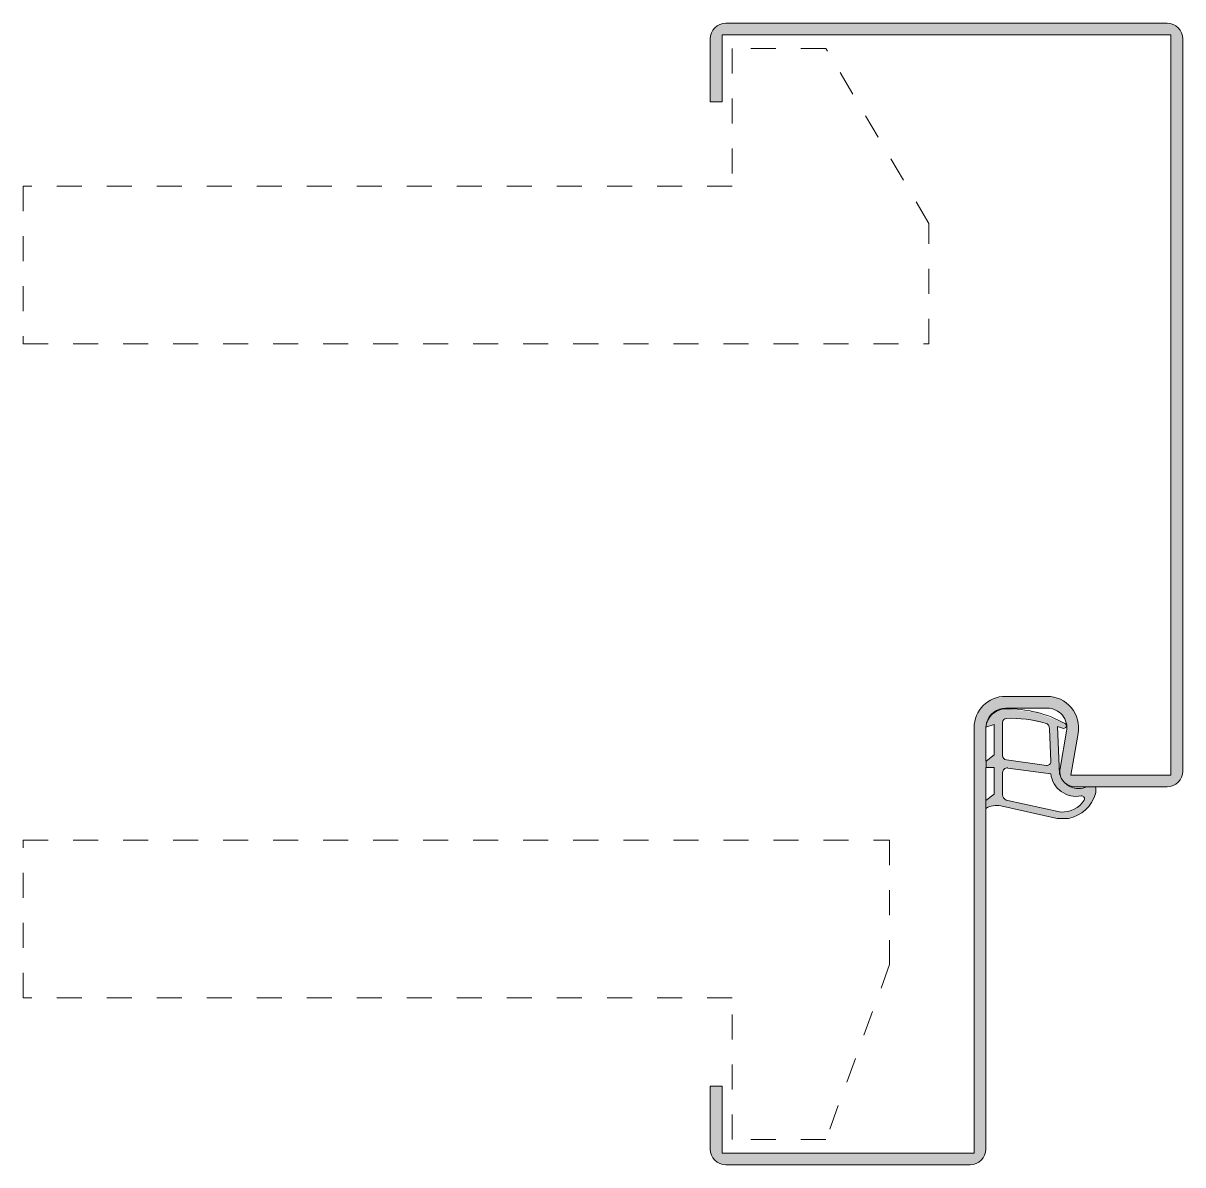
# Model space of a CAD drawing. Header units: metres. Extents: x -87 to 60, y -73 to 73.
import ezdxf

# ---------------------------------------------------------------- set-up
doc = ezdxf.new("R2010")
doc.units = ezdxf.units.M
doc.linetypes.add('Dash', pattern=[6.35, 3.175, -3.175])
doc.layers.add('A-DETL-GENF', color=92, linetype='Continuous', lineweight=18)
doc.layers.add('A-DETL-GENF-HDLN', color=1, linetype='Dash', lineweight=18)

# ---------------------------------------------------------------- blocks, each defined once
blk = doc.blocks.new('32 stalen kozijn kierdichting - 60x125 sp 25x48-2401523-00_0 Basismaterialen')
at = {"layer": 'A-DETL-GENF', "lineweight": 13}
blk.add_hatch(color=256, dxfattribs=at).paths.add_polyline_path([(33, -72.5), (33.52, -72.43), (34, -72.23), (34.41, -71.91), (34.73, -71.5), (34.93, -71.02), (35, -70.5), (35.03, -16.82), (35.13, -16.26), (35.4, -15.68), (35.8, -15.19), (36.3, -14.82), (36.88, -14.59), (37.53, -14.5), (42.79, -14.5), (43.41, -14.58), (43.98, -14.8), (44.49, -15.17), (44.89, -15.64), (45.18, -16.35), (45.27, -16.88), (45.25, -17.43), (44.41, -22.15), (44.43, -22.85), (44.49, -23.14), (44.7, -23.59), (45.02, -23.97), (45.57, -24.31), (46.02, -24.45), (46.38, -24.5), (58, -24.5), (58.52, -24.43), (59, -24.23), (59.41, -23.91), (59.73, -23.5), (59.93, -23.02), (60, -22.5), (60, 70.5), (59.93, 71.02), (59.73, 71.5), (59.41, 71.91), (59, 72.23), (58.52, 72.43), (58, 72.5), (2, 72.5), (1.48, 72.43), (1, 72.23), (0.59, 71.91), (0.27, 71.5), (0.07, 71.02), (0, 70.5), (0, 62.5), (1.5, 62.5), (1.5, 71), (58.5, 71), (58.5, -23), (45.79, -23), (46.72, -17.71), (46.77, -16.71), (46.57, -15.73), (46.14, -14.83), (45.5, -14.07), (44.69, -13.49), (43.76, -13.12), (42.77, -13), (37.49, -13), (36.3, -13.2), (35.4, -13.61), (34.67, -14.17), (34.04, -15), (33.64, -15.96), (33.5, -17), (33.5, -71), (1.5, -71), (1.5, -62.5), (0, -62.5), (0, -70.5), (0.07, -71.02), (0.27, -71.5), (0.59, -71.91), (1, -72.23), (1.48, -72.43), (2, -72.5)])
h = blk.add_hatch(color=256, dxfattribs=at)
h.paths.add_polyline_path([(44.03, -28.5), (45.48, -28.5), (46.41, -28.2), (47.25, -27.72), (47.97, -27.06), (48.54, -26.26), (48.93, -25.37), (48.96, -24.93), (48.89, -24.5), (47.83, -24.5), (47.24, -24.68), (46.62, -24.72), (46.02, -24.6), (45.46, -24.35), (44.97, -23.96), (44.6, -23.47), (44.35, -22.9), (44.07, -16.81), (44.85, -17.07), (45.14, -16.95), (45.21, -16.8), (45.21, -16.72), (45.05, -16.46), (41.39, -15.03), (37.5, -14.59), (36.88, -14.67), (36.3, -14.9), (35.8, -15.27), (35.4, -15.75), (35.13, -16.31), (35.01, -16.92), (36.07, -16.57), (36.07, -20.44), (35.04, -21.23), (35.04, -22.03), (36.07, -22.05), (36.07, -25.42), (35, -26.23), (35, -27.23), (35.6, -26.96), (36.25, -26.85), (36.91, -26.91)])
h.paths.add_polyline_path([(44.56, -27.69), (37.43, -26.09), (37.2, -25.82), (37.12, -25.48), (37.14, -22.53), (37.27, -22.28), (37.49, -22.13), (37.77, -22.1), (43.24, -22.85), (43.42, -23.59), (43.76, -24.27), (44.25, -24.85), (44.87, -25.3), (45.57, -25.59), (46.33, -25.71), (47.27, -25.65), (47.42, -25.75), (47.51, -25.91), (47.5, -26.1), (47.46, -26.18), (46.91, -26.83), (46.21, -27.32), (45.41, -27.61)])
h.paths.add_polyline_path([(42.69, -21.77), (37.47, -21.04), (37.26, -20.88), (37.14, -20.65), (37.12, -20.52), (37.14, -16.18), (37.27, -15.96), (37.49, -15.83), (37.62, -15.81), (40.1, -15.91), (42.71, -16.49), (42.98, -16.75), (43.09, -17.11), (43.24, -21.38), (43.13, -21.6), (42.93, -21.74), (42.81, -21.77)])
at = {"layer": 'A-DETL-GENF'}
for p, q in [((58, 72.5), (2, 72.5)), ((1.5, 62.5), (1.5, 71)), ((1.5, 71), (58.5, 71)), ((58.5, 71), (58.5, -23)), ((0, 70.5), (0, 62.5)), ((60, -22.5), (60, 70.5)), ((0, 62.5), (1.5, 62.5)), ((42.77, -13), (37.5, -13)), ((37.53, -14.5), (42.79, -14.5)), ((33.5, -17), (33.5, -71)), ((35, -21.23), (35, -17.03)), ((45.25, -17.43), (44.41, -22.15)), ((45.79, -23), (46.72, -17.71)), ((35, -26.23), (35, -22.03)), ((58.5, -23), (45.79, -23)), ((46.38, -24.5), (47.83, -24.5)), ((48.89, -24.5), (58, -24.5)), ((35, -70.5), (35, -27.23)), ((44.03, -28.5), (45.48, -28.5)), ((1.5, -62.5), (0, -62.5)), ((0, -62.5), (0, -70.5)), ((1.5, -71), (1.5, -62.5)), ((33.5, -71), (1.5, -71)), ((2, -72.5), (33, -72.5))]:
    blk.add_line(p, q, dxfattribs=at)
at = {"layer": 'A-DETL-GENF', "lineweight": 13}
for p, q in [((35.01, -16.92), (36.07, -16.57)), ((36.07, -16.57), (36.07, -20.44)), ((37.12, -20.52), (37.12, -16.31)), ((43.09, -17.11), (43.25, -21.26)), ((44.35, -22.9), (44.07, -16.81)), ((44.07, -16.81), (44.85, -17.07)), ((36.07, -20.44), (35.04, -21.23)), ((35.04, -21.23), (35.04, -22.03)), ((35.04, -22.03), (36.07, -22.05)), ((36.07, -22.05), (36.07, -25.42)), ((42.69, -21.77), (37.6, -21.07)), ((37.12, -25.48), (37.12, -22.66)), ((37.77, -22.1), (43.24, -22.85)), ((48.89, -24.5), (47.83, -24.5)), ((36.07, -25.42), (35, -26.23)), ((35, -26.23), (35, -27.23)), ((44.56, -27.69), (37.58, -26.17)), ((36.91, -26.91), (44.03, -28.5))]:
    blk.add_line(p, q, dxfattribs=at)
at = {"layer": 'A-DETL-GENF'}
for centre, radius, start, end in [((2, 70.5), 2, 90, 180), ((58, 70.5), 2, 360, 90), ((37.5, -17), 4, 90, 180), ((42.77, -17.01), 4.01, 350, 90), ((37.53, -17.12), 2.53, 90.7459, 175.4752), ((37.53, -17.03), 2.53, 90, 165), ((42.79, -17), 2.5, 350, 90), ((37.53, -17.03), 2.53, 177.4416, 180), ((46.38, -22.5), 2, 170, 198.5714), ((58, -22.5), 2, 270, 360), ((46.38, -22.5), 2, 227.1429, 270), ((2, -70.5), 2, 180, 270), ((33, -70.5), 2, 270, 0)]:
    blk.add_arc(centre, radius, start, end, dxfattribs=at)
at = {"layer": 'A-DETL-GENF', "lineweight": 13}
for centre, radius, start, end in [((37.7, -29.84), 15.27, 61.2174, 90.7459), ((37.62, -16.31), 0.5, 90.1387, 180), ((38.25, -31.05), 15.26, 73.6705, 92.3725), ((42.33, -17.14), 0.763, 2.2395, 73.6705), ((44.89, -16.74), 0.329, 263.937, 60.4535), ((37.68, -20.52), 0.559, 180, 262.0605), ((42.76, -21.28), 0.49, 261.3413, 2.2395), ((37.69, -22.66), 0.569, 82.185, 180), ((46.44, -22.49), 3.21, 186.4334, 281.6566), ((46.79, -22.19), 2.53, 196.2464, 294.4016), ((47.28, -25), 1.69, 347.3052, 17.1805), ((37.87, -25.48), 0.75, 180, 247.1232), ((44.7, -24.42), 3.28, 267.5073, 327.3812), ((44.56, -24.03), 4.57, 281.5847, 342.9296), ((47.16, -25.99), 0.356, 327.3812, 101.6566), ((36.35, -29.48), 2.63, 77.7686, 120.9617)]:
    blk.add_arc(centre, radius, start, end, dxfattribs=at)
at = {"layer": 'A-DETL-GENF-HDLN'}
for p, q in [((2.77, 69.28), (2.77, 51.78)), ((14.69, 69.28), (2.77, 69.28)), ((27.77, 47.07), (14.69, 69.28)), ((2.77, 51.78), (-87.23, 51.78)), ((-87.23, 51.78), (-87.23, 31.78)), ((27.77, 31.78), (27.77, 47.07)), ((-87.23, 31.78), (27.77, 31.78)), ((-87.23, -51.28), (-87.23, -31.28)), ((-87.23, -31.28), (22.77, -31.28)), ((22.77, -31.28), (22.77, -47.07)), ((22.77, -47.07), (14.69, -69.28)), ((2.77, -51.28), (-87.23, -51.28)), ((2.77, -69.28), (2.77, -51.28)), ((14.69, -69.28), (2.77, -69.28))]:
    blk.add_line(p, q, dxfattribs=at)

msp = doc.modelspace()

# ---------------------------------------------------------------- block references
msp.add_blockref('32 stalen kozijn kierdichting - 60x125 sp 25x48-2401523-00_0 Basismaterialen', (0, 0))

doc.saveas('drawing.dxf')
